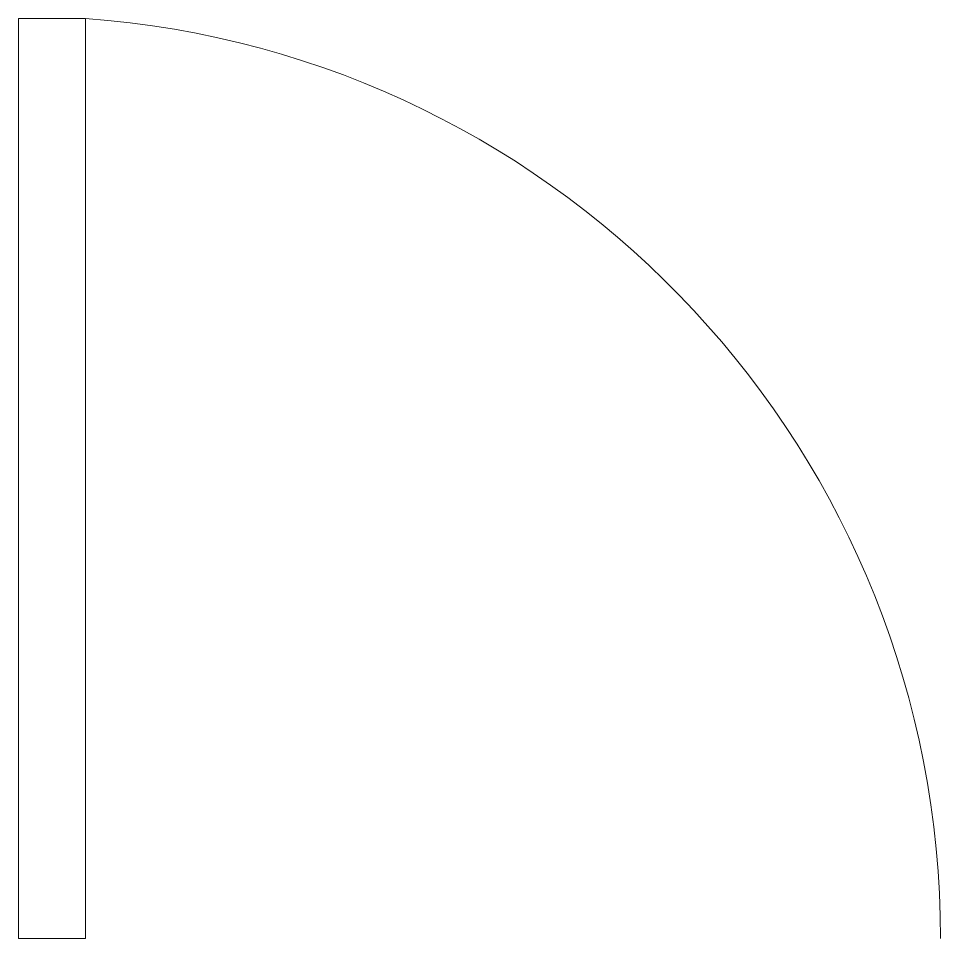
# Model space of a CAD drawing. Header units: centimetres. Extents: x 560.8 to 631, y 358.2 to 428.2.
import ezdxf

# ---------------------------------------------------------------- set-up
doc = ezdxf.new("R2010")
doc.units = ezdxf.units.CM
doc.layers.add('A-DOOR', color=31, linetype='Continuous', lineweight=9)

# ---------------------------------------------------------------- blocks, each defined once
blk = doc.blocks.new('M_Folha única - 70 x 210-646166-Planta Baixa')
at = {"layer": 'A-DOOR', "lineweight": 18}
for p, q in [((29.9, -7.5), (29.9, -77.484)), ((35, -7.5), (29.9, -7.5)), ((35, -7.5), (35, -77.484)), ((35, -77.484), (29.9, -77.484))]:
    blk.add_line(p, q, dxfattribs=at)
at = {"layer": 'A-DOOR'}
blk.add_arc((35, -7.5), 70.169, 180, 265.83198, dxfattribs=at)

msp = doc.modelspace()

# ---------------------------------------------------------------- block references
at = {"layer": 'A-DOOR', "rotation": 179.9999999999998}
msp.add_blockref('M_Folha única - 70 x 210-646166-Planta Baixa', (595.832, 350.739), dxfattribs=at)

doc.saveas('drawing.dxf')
